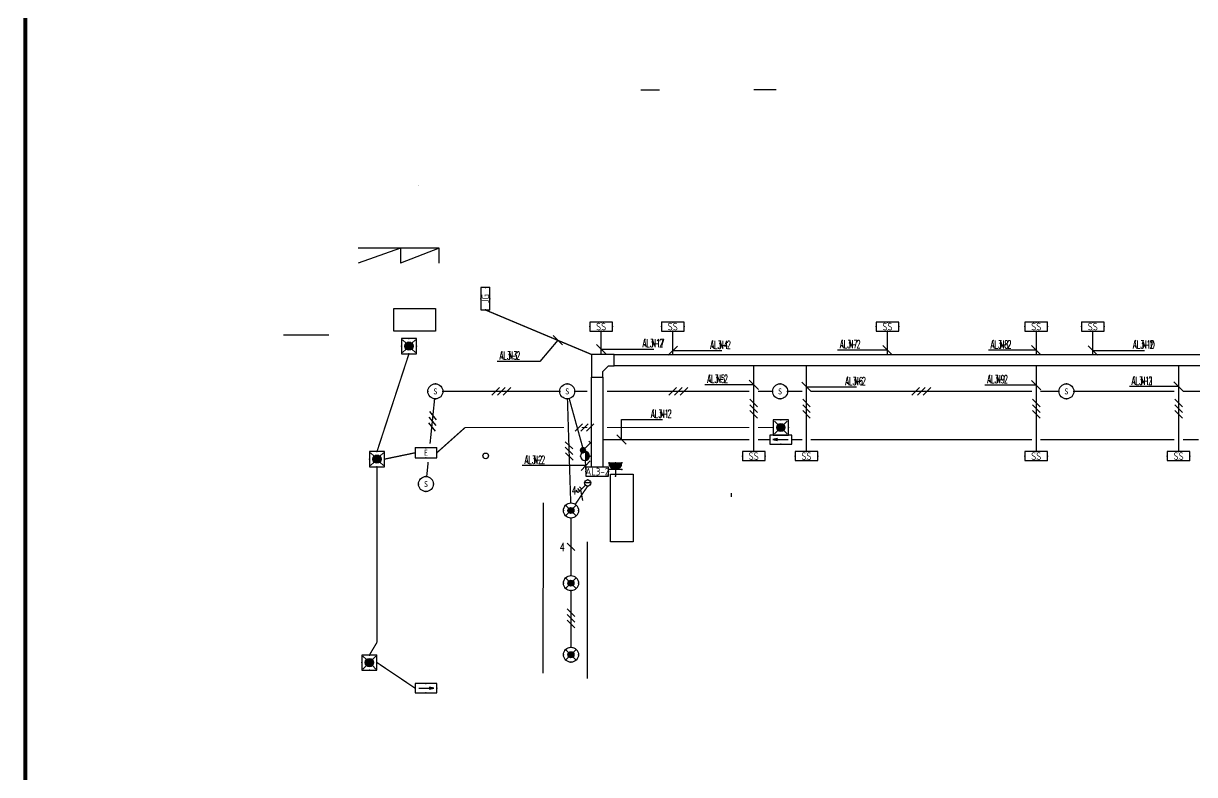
# Model space of a CAD drawing. Extents: x 552102 to 973302, y -80747 to 40012826.
# Drawn here: x 671852 to 702940, y 133938 to 153879 of the extents above; entities that cross this region are included whole.
import ezdxf
from ezdxf.enums import TextEntityAlignment as Align

# ---------------------------------------------------------------- set-up
doc = ezdxf.new("R2010")
doc.units = 0
doc.header["$LTSCALE"] = 1000
doc.header["$MEASUREMENT"] = 0
doc.linetypes.add('DASH', pattern=[0.35, 0.25, -0.1])
for name, color, linetype in [('CABLETRAY', 4, 'Continuous'), ('DIM-应急', 3, 'Continuous'), ('DIM-照明', 3, 'Continuous'), ('EQUIP-插座', 3, 'Continuous'), ('EQUIP-照明', 3, 'Continuous'), ('EQUIP-箱柜', 3, 'Continuous'), ('GROUND', 2, 'Continuous'), ('LVTRY', 6, 'Continuous'), ('PUB_TITLE', 7, 'Continuous'), ('TEL_TEXT', 7, 'Continuous'), ('WIRE-应急', 30, 'DASH'), ('WIRE-照明', 1, 'Continuous')]:
    doc.layers.add(name, color=color, linetype=linetype)
doc.styles.add('_TCH_DIM', font='TXT', dxfattribs={"width": 0.8, "height": 2.5, "bigfont": 'TJHZF'})
doc.styles.add('_TEL_DIM', font='simhei.ttf', dxfattribs={"width": 0.8, "height": 3.5})
doc.styles.get("Standard").update_dxf_attribs({"font": 'gbenor.shx', "bigfont": 'gbcbig.shx'})

# ---------------------------------------------------------------- blocks, each defined once
blk = doc.blocks.new('$equip$00002701')
for p, q in [((-0.75, 0.6), (-0.75, 0)), ((0.75, 0.6), (-0.75, 0.6)), ((-0.75, 0), (0.75, 0)), ((0.75, 0), (0.75, 0.6))]:
    blk.add_line(p, q)
at = {"const_width": 0.04}
blk.add_lwpolyline([(-0.75, 0.6), (-0.75, 0), (0.75, 0), (0.75, 0.6), (-0.75, 0.6), (-0.75, 0)], dxfattribs=at)
for p in [(-0.75, 0.3), (0, 0.6), (0, 0), (0.75, 0.3)]:
    blk.add_point(p)
at = {"color": 7}
blk.add_attdef('$TEXT$', text='', height=0.5, dxfattribs=at).set_placement((0, 0.3), align=Align.MIDDLE_CENTER)
at = {"color": 7, "style": '_TEL_DIM', "flags": 1}
for tag in ['A', 'REMARK']:
    blk.add_attdef(tag, text='', height=0.00002, dxfattribs=at).set_placement((0, 0), align=Align.MIDDLE_CENTER)
blk = doc.blocks.new('$TELECSYS$00000097')
for p, q in [((-0.2, 0.4), (-1, -0.4)), ((0.4, 0.4), (-0.4, -0.4)), ((1, 0.4), (0.2, -0.4))]:
    blk.add_line(p, q)
at = {"width": 0.8}
blk.add_attdef('N', text='', height=1, dxfattribs=at).set_placement((-0.02, 1.06), align=Align.MIDDLE)
blk = doc.blocks.new('$TelecSys$00000154')
blk.add_blockref('$TELECSYS$00000097', (0, 0))
at = {"style": '_TEL_DIM', "width": 0.7}
blk.add_attdef('N', text='', height=0.875, dxfattribs=at).set_placement((-0.02, 0.92), align=Align.MIDDLE)
blk = doc.blocks.new('$equip$00002837')
at = {"const_width": 0.05}
blk.add_lwpolyline([(0.5, 0, 1), (-0.5, 0, 1), (0.5, 0, -0.854586)], format="xyb", dxfattribs=at)
blk.add_circle((0, 0), 0.5)
for p in [(-0.5, 0), (0, 0.5), (0.5, 0), (0, -0.5)]:
    blk.add_point(p)
at = {"color": 7, "style": '_TEL_DIM'}
blk.add_attdef('$TEXT$', text='', height=0.4, dxfattribs=at).set_placement((0, 0), align=Align.MIDDLE_CENTER)
at = {"color": 7, "style": '_TEL_DIM', "flags": 1}
for tag in ['A', 'REMARK']:
    blk.add_attdef(tag, text='', height=0.00002, dxfattribs=at).set_placement((0, 0), align=Align.MIDDLE_CENTER)
blk = doc.blocks.new('$equip$00002828')
for p, q in [((0.354, 0.354), (-0.354, -0.354)), ((-0.354, 0.354), (0.354, -0.354))]:
    blk.add_line(p, q)
at = {"const_width": 0.05}
blk.add_lwpolyline([(0.5, 0, -1), (-0.5, 0, -1), (0.5, 0, 1)], format="xyb", dxfattribs=at)
for radius in [0.5, 0.2]:
    blk.add_circle((0, 0), radius)
for p in [(-0.5, 0), (0, 0.5), (0.5, 0), (0, -0.5)]:
    blk.add_point(p)
for points in [[(-0.173, 0.1), (0.173, 0.1), (-0.2, 0), (0.2, 0)], [(-0.173, -0.1), (0.173, -0.1), (-0.2, 0), (0.2, 0)], [(-0.1, 0.173), (0.1, 0.173), (-0.173, 0.1), (0.173, 0.1)], [(0, 0.2), (0, 0.2), (-0.1, 0.173), (0.1, 0.173)], [(-0.1, -0.173), (0.1, -0.173), (-0.173, -0.1), (0.173, -0.1)], [(0, -0.2), (0, -0.2), (-0.1, -0.173), (0.1, -0.173)]]:
    blk.add_solid(points)
at = {"color": 7, "style": '_TEL_DIM', "flags": 1}
for tag in ['A', 'REMARK']:
    blk.add_attdef(tag, text='', height=0.00002, dxfattribs=at).set_placement((0, 0), align=Align.MIDDLE_CENTER)
blk = doc.blocks.new('$equip$00001211')
for p, q in [((0.147, 0.356), (0.625, 0.833)), ((0.625, 0.833), (0.766, 0.692)), ((-0.208, 0.208), (0.208, 0.208)), ((0.399, 0.607), (0.54, 0.466)), ((0.512, 0.72), (0.653, 0.579))]:
    blk.add_line(p, q)
blk.add_circle((0, 0.208), 0.208)
at = {"layer": 'EQUIP-照明'}
for p in [(-0.208, 0.208), (0, 0.417), (0, 0), (0.208, 0.208)]:
    blk.add_point(p, dxfattribs=at)
at = {"layer": 'EQUIP-照明', "flags": 9}
blk.add_attdef('A', (0, 0), '', height=0.00002, dxfattribs=at)
blk = doc.blocks.new('$equip$00002604')
blk.add_hatch(color=256).paths.add_polyline_path([(0.275, 0.5, 1), (-0.274, 0.5, 1)])
for p, q in [((-0.429, 0.929), (-0.194, 0.694)), ((0.194, 0.694), (0.429, 0.929)), ((-0.429, 0.071), (-0.194, 0.306)), ((0.194, 0.306), (0.429, 0.071))]:
    blk.add_line(p, q)
at = {"const_width": 0.05}
blk.add_lwpolyline([(-0.5, 1), (-0.5, 0), (0.5, 0), (0.5, 1), (-0.5, 1), (-0.5, 0)], dxfattribs=at)
blk.add_lwpolyline([(-0.5, 1), (-0.5, 0), (0.5, 0), (0.5, 1)], close=True)
blk.add_circle((0, 0.5), 0.275)
for p in [(0, 1), (-0.5, 0.5), (0, 0), (0.5, 0.5)]:
    blk.add_point(p)
at = {"color": 7, "style": '_TEL_DIM', "flags": 1}
blk.add_attdef('A', text='', height=0.000025, dxfattribs=at).set_placement((0, 0), align=Align.MIDDLE_CENTER)
blk = doc.blocks.new('$equip$00002541')
blk.add_hatch(color=256).paths.add_polyline_path([(-0.24, 0.372), (-0.528, 0.3), (-0.24, 0.228)])
for p, q in [((-0.72, 0.6), (-0.72, 0)), ((0.72, 0.6), (-0.72, 0.6)), ((-0.72, 0), (0.72, 0)), ((-0.24, 0.372), (-0.528, 0.3)), ((-0.528, 0.3), (-0.24, 0.228)), ((-0.24, 0.372), (-0.24, 0.228)), ((0.72, 0), (0.72, 0.6))]:
    blk.add_line(p, q)
at = {"color": 7}
blk.add_line((-0.48, 0.3), (0.48, 0.3), dxfattribs=at)
at = {"const_width": 0.04}
blk.add_lwpolyline([(-0.72, 0.6), (-0.72, 0), (0.72, 0), (0.72, 0.6), (-0.72, 0.6), (-0.72, 0)], dxfattribs=at)
for p in [(-0.72, 0.3), (0, 0.6), (0, 0), (0.72, 0.3)]:
    blk.add_point(p)
at = {"color": 7, "style": '_TEL_DIM', "flags": 1}
blk.add_attdef('A', text='', height=0.00002, dxfattribs=at).set_placement((0, 0), align=Align.MIDDLE_CENTER)
blk = doc.blocks.new('$equip$00002534')
for p, q in [((-0.72, 0.66), (-0.72, 0)), ((0.72, 0.66), (-0.72, 0.66)), ((-0.72, 0), (0.72, 0)), ((0.72, 0), (0.72, 0.66))]:
    blk.add_line(p, q)
at = {"const_width": 0.05}
blk.add_lwpolyline([(-0.72, 0.66), (-0.72, 0), (0.72, 0), (0.72, 0.66), (-0.72, 0.66), (-0.72, 0)], dxfattribs=at)
for p in [(-0.72, 0.33), (0, 0.66), (0, 0), (0.72, 0.33)]:
    blk.add_point(p)
at = {"color": 7, "style": '_TEL_DIM'}
blk.add_attdef('$TEXT$', text='', height=0.4, dxfattribs=at).set_placement((0, 0.33), align=Align.MIDDLE_CENTER)
at = {"color": 7, "style": '_TEL_DIM', "flags": 1}
blk.add_attdef('A', text='', height=0.00002, dxfattribs=at).set_placement((0, 0), align=Align.MIDDLE_CENTER)
blk = doc.blocks.new('$equip$00002829')
at = {"const_width": 0.04}
blk.add_lwpolyline([(0.5, -0.01, -1.005334), (-0.5, 0, -0.989417), (0.5, 0, 0.846101)], format="xyb", dxfattribs=at)
blk.add_circle((0, 0), 0.5)
for p in [(0, 0.49), (0.5, 0), (-0.5, -0.01), (0, -0.51)]:
    blk.add_point(p)
for points in [[(0.43, -0.25), (-0.43, -0.25), (0.5, 0), (-0.5, 0)], [(0.25, -0.43), (-0.25, -0.43), (0.43, -0.25), (-0.43, -0.25)], [(0, -0.5), (0, -0.5), (0.25, -0.43), (-0.25, -0.43)]]:
    blk.add_solid(points)
at = {"color": 7, "style": '_TEL_DIM', "flags": 1}
for tag in ['A', 'REMARK']:
    blk.add_attdef(tag, text='', height=0.00002, dxfattribs=at).set_placement((0, 0), align=Align.MIDDLE_CENTER)
blk = doc.blocks.new('$equip$00001962')
for p, q in [((0.147, 0.356), (0.625, 0.833)), ((0.625, 0.833), (0.766, 0.692))]:
    blk.add_line(p, q)
blk.add_circle((0, 0.208), 0.208)
for p in [(-0.208, 0.208), (0, 0.417), (0, 0), (0.208, 0.208)]:
    blk.add_point(p)
for points in [[(-0.18, 0.313), (0.18, 0.313), (-0.208, 0.208), (0.208, 0.208)], [(-0.18, 0.104), (0.18, 0.104), (-0.208, 0.208), (0.208, 0.208)], [(-0.104, 0.389), (0.104, 0.389), (-0.18, 0.313), (0.18, 0.313)], [(-0.104, 0.028), (0.104, 0.028), (-0.18, 0.104), (0.18, 0.104)], [(0, 0.417), (0, 0.417), (-0.104, 0.389), (0.104, 0.389)], [(0, 0), (0, 0), (-0.104, 0.028), (0.104, 0.028)]]:
    blk.add_solid(points)
at = {"layer": 'TEL_TEXT', "style": '_TEL_DIM', "flags": 1}
blk.add_attdef('A', text='', height=0.00002, dxfattribs=at).set_placement((0, 0), align=Align.MIDDLE_CENTER)
blk = doc.blocks.new('$TELECSYS$00000095')
blk.add_line((0.4, 0.4), (-0.4, -0.4))
at = {"width": 0.8}
blk.add_attdef('N', text='', height=1, dxfattribs=at).set_placement((-0.02, 1.06), align=Align.MIDDLE)
blk = doc.blocks.new('$TelecSys$00000152')
blk.add_blockref('$TELECSYS$00000095', (0, 0))
at = {"style": '_TEL_DIM', "width": 0.7}
blk.add_attdef('N', text='', height=0.875, dxfattribs=at).set_placement((-0.02, 0.92), align=Align.MIDDLE)
blk = doc.blocks.new('$equip$00002540')
blk.add_hatch(color=256).paths.add_polyline_path([(0.24, 0.372), (0.24, 0.228), (0.528, 0.3)])
for p, q in [((-0.72, 0.6), (-0.72, 0)), ((0.72, 0.6), (-0.72, 0.6)), ((-0.72, 0), (0.72, 0)), ((0.24, 0.372), (0.24, 0.228)), ((0.528, 0.3), (0.24, 0.372)), ((0.24, 0.228), (0.528, 0.3)), ((0.72, 0), (0.72, 0.6))]:
    blk.add_line(p, q)
at = {"color": 7}
blk.add_line((-0.48, 0.3), (0.48, 0.3), dxfattribs=at)
at = {"const_width": 0.05}
blk.add_lwpolyline([(-0.72, 0.6), (-0.72, 0), (0.72, 0), (0.72, 0.6), (-0.72, 0.6), (-0.72, 0)], dxfattribs=at)
for p in [(-0.72, 0.3), (0, 0.6), (0, 0), (0.72, 0.3)]:
    blk.add_point(p)
at = {"color": 7, "style": '_TEL_DIM', "flags": 1}
blk.add_attdef('A', text='', height=0.00002, dxfattribs=at).set_placement((0, 0), align=Align.MIDDLE_CENTER)
blk = doc.blocks.new('$equip$00001237')
for p, q in [((-0.5, 1.05), (-0.5, 1)), ((-0.5, 1), (0.5, 1)), ((0.5, 1.05), (0.5, 1)), ((0.5, 0.5), (-0.5, 0.5)), ((0, 0.5), (0, 0))]:
    blk.add_line(p, q)
blk.add_arc((0, 1), 0.5, 180, 0)
for p in [(0, 1), (-0.5, 0.5), (0, 0), (0.5, 0.5)]:
    blk.add_point(p)
for points in [[(0.433, 0.75), (-0.433, 0.75), (0.5, 1), (-0.5, 1)], [(0.25, 0.567), (-0.25, 0.567), (0.433, 0.75), (-0.433, 0.75)], [(0, 0.5), (0, 0.5), (0.25, 0.567), (-0.25, 0.567)]]:
    blk.add_solid(points)
at = {"flags": 9}
blk.add_attdef('A', (0, 0), '', height=0.00002, dxfattribs=at)

msp = doc.modelspace()

# ---------------------------------------------------------------- linework, layer by layer
for p, q in [((688237, 152112), (688737, 152112)), ((691837, 152112), (691237, 152112)), ((682887, 147912), (680737, 147912)), ((681862, 147912), (680737, 147512)), ((681862, 147912), (681862, 147512)), ((682887, 147912), (681862, 147512)), ((682887, 147512), (682887, 147912)), ((687535, 145090), (686935, 145090)), ((686935, 145090), (686935, 144490)), ((687535, 144790), (687535, 145090)), ((687235, 144640), (687385, 144790)), ((687235, 144490), (687235, 144640)), ((687385, 144790), (687535, 144790)), ((686935, 144490), (687235, 144490)), ((685649, 136626), (685655, 141151)), ((690637, 141413), (690637, 141313)), ((686824, 136488), (686824, 140113))]:
    msp.add_line(p, q)
at = {"color": 5}
msp.add_circle((684123, 142399), 75, dxfattribs=at)
at = {"layer": 'CABLETRAY'}
for p, q in [((687535, 144790), (687535, 145090)), ((687535, 145090), (718237, 145090)), ((718237, 144790), (687535, 144790)), ((686935, 142102), (686935, 144490)), ((686935, 144490), (687235, 144490)), ((687235, 144490), (687235, 142102)), ((687235, 142102), (686935, 142102))]:
    msp.add_line(p, q, dxfattribs=at)
at = {"layer": 'DIM-应急'}
msp.add_line((687600, 142956), (687848, 142709), dxfattribs=at)
for points in [[(687724, 142832), (687724, 143362)], [(687724, 143362), (688814, 143362)]]:
    msp.add_lwpolyline(points, dxfattribs=at)
at = {"layer": 'DIM-照明'}
for p, q in [((686159, 145343), (685911, 145591)), ((687310, 145110), (687063, 145358)), ((689210, 145315), (688963, 145068)), ((694910, 145085), (694663, 145333)), ((698860, 145080), (698613, 145327)), ((700360, 145075), (700113, 145322)), ((691360, 144162), (691113, 144410)), ((692760, 144104), (692513, 144352)), ((698860, 144155), (698613, 144402)), ((702640, 144115), (702392, 144363)), ((686658, 142010), (686892, 142270))]:
    msp.add_line(p, q, dxfattribs=at)
for points in [[(686035, 145467), (685559, 144903)], [(687187, 145234), (687379, 145234)], [(687379, 145234), (688589, 145234)], [(689087, 145192), (689257, 145192)], [(689257, 145192), (690387, 145192)], [(694592, 145209), (693462, 145209)], [(694787, 145209), (694592, 145209)], [(698598, 145203), (697468, 145203)], [(698737, 145203), (698598, 145203)], [(700237, 145199), (700419, 145199)], [(700419, 145199), (701609, 145199)], [(685559, 144903), (684429, 144903)], [(691074, 144286), (689944, 144286)], [(691237, 144286), (691074, 144286)], [(698504, 144279), (697374, 144279)], [(698737, 144279), (698504, 144279)], [(692637, 144228), (692839, 144228)], [(692839, 144228), (693969, 144228)], [(702379, 144239), (701209, 144239)], [(702516, 144239), (702379, 144239)], [(686223, 142140), (685093, 142140)], [(686775, 142140), (686223, 142140)]]:
    msp.add_lwpolyline(points, dxfattribs=at)
at = {"layer": 'GROUND'}
msp.add_line((678757, 145612), (679957, 145612), dxfattribs=at)
at = {"layer": 'LVTRY'}
for points in [[(682787, 145712), (681687, 145712), (681687, 146312), (682787, 146312)], [(688037, 141913), (688037, 140113), (687437, 140113), (687437, 141913)]]:
    msp.add_lwpolyline(points, close=True, dxfattribs=at)
at = {"layer": 'PUB_TITLE', "color": 1, "const_width": 100}
msp.add_lwpolyline([(671902, 116222), (729302, 116222), (729302, 196822), (671902, 196822)], close=True, dxfattribs=at)
at = {"layer": 'WIRE-应急', "linetype": 'DASH', "const_width": 35}
for points in [[(681237, 142512), (682087, 145112)], [(682825, 142480), (683577, 143152)], [(683577, 143152), (686204, 143152)], [(686429, 143152), (686435, 143152)], [(686668, 143152), (686822, 143152)], [(687347, 143152), (691124, 143152)], [(691349, 143152), (691757, 143152)], [(687235, 142832), (691124, 142832)], [(691349, 142832), (691669, 142832)], [(692245, 142832), (692524, 142832)], [(692749, 142832), (698624, 142832)], [(698849, 142832), (702404, 142832)], [(702629, 142832), (703046, 142832)], [(681437, 142312), (682249, 142480)], [(681237, 137449), (681237, 142112)], [(681037, 137112), (681237, 137449)], [(682249, 136232), (681237, 136912)]]:
    msp.add_lwpolyline(points, dxfattribs=at)
at = {"layer": 'WIRE-照明', "linetype": 'Continuous', "const_width": 35}
for points in [[(686935, 145090), (684117, 146272)], [(687187, 145090), (687187, 145712)], [(689087, 145090), (689087, 145712)], [(694787, 145090), (694787, 145712)], [(698737, 145090), (698737, 145712)], [(700237, 145090), (700237, 145712)], [(691237, 142512), (691237, 144790)], [(692637, 142512), (692637, 144790)], [(698737, 142512), (698737, 144790)], [(702516, 142512), (702516, 144790)], [(686087, 144111), (682987, 144111)], [(686729, 142511), (686340, 143918)], [(686822, 144111), (686487, 144111)], [(691124, 144111), (687347, 144111)], [(691737, 144111), (691349, 144111)], [(692137, 144111), (692524, 144111)], [(692749, 144111), (698624, 144111)], [(698849, 144111), (699337, 144111)], [(702404, 144111), (699737, 144111)], [(706224, 144111), (702629, 144111)], [(682646, 142725), (682767, 143912)], [(686380, 141147), (686293, 143911)], [(682557, 141851), (682596, 142236)], [(686784, 141982), (686768, 142275)], [(686500, 141112), (686831, 141596)], [(686387, 139219), (686387, 140748)], [(686387, 137320), (686387, 138848)]]:
    msp.add_lwpolyline(points, dxfattribs=at)

# ---------------------------------------------------------------- block references
at = {"layer": 'DIM-应急', "xscale": 249.9999999999999, "yscale": 250, "zscale": 250, "rotation": 1.750909765287269e-05}
msp.add_blockref('$TelecSys$00000154', (686745, 143152), dxfattribs=at)
at = {"layer": 'DIM-照明', "yscale": 250, "zscale": 250}
for p, xscale, rotation in [((684537, 144111), 250.0000000000001, 179.9969129426499), ((689236, 144111), 250, 179.9999982331468), ((695687, 144111), 250, 0.0003493576240070001), ((691237, 143651), 250, 90), ((692637, 143651), 250, 90), ((698737, 143651), 250, 90), ((702516, 143651), 250, 90), ((682706, 143318), 250.0000000000001, 84.18220657110912), ((686337, 142529), 250.0000000000001, 91.8094206394987), ((686387, 138084), 250, 90.00000068324292)]:
    msp.add_blockref('$TelecSys$00000154', p, dxfattribs=dict(at, xscale=xscale, rotation=rotation))
at = {"layer": 'DIM-照明'}
ref = msp.add_blockref('$TelecSys$00000152', (686665, 141354), dxfattribs=dict(at, xscale=250, yscale=250, zscale=250, rotation=55.55868368973521))
ref.add_attrib('N', '4', dxfattribs={"layer": '0', "color": 7, "height": 219, "style": '_TCH_DIM', "width": 0.7}).set_placement((686473, 141482), align=Align.MIDDLE)
ref = msp.add_blockref('$TelecSys$00000152', (686387, 139983), dxfattribs=dict(at, xscale=249.9999999999999, yscale=250, zscale=250, rotation=90.00000068324292))
ref.add_attrib('N', '4', dxfattribs={"layer": '0', "color": 7, "height": 219, "style": '_TCH_DIM', "width": 0.7}).set_placement((686156, 139980), align=Align.MIDDLE)
at = {"layer": 'EQUIP-插座', "xscale": 350, "yscale": 350, "zscale": 350, "rotation": 359.9999995150065}
msp.add_blockref('$equip$00001237', (687566, 141862), dxfattribs=at)
at = {"layer": 'EQUIP-照明'}
for name, p, xscale, yscale, zscale, rotation in [('$equip$00002604', (682087, 145512), 400, 400, 400, 180.0000000650068), ('$equip$00001962', (686637, 142548), -320, 320, 320, 270), ('$equip$00002604', (681237, 142512), 400, 400, 400, 180.0000000521303), ('$equip$00002829', (686761, 142395), -240, 240, 240, 90), ('$equip$00001211', (686831, 141762), 400, 400, 400, 179.9999995150076), ('$equip$00002604', (681037, 137112), 400, 400, 400, 180.0000000521303)]:
    msp.add_blockref(name, p, dxfattribs=dict(at, xscale=xscale, yscale=yscale, zscale=zscale, rotation=rotation))
at = {"layer": 'EQUIP-照明', "xscale": 400, "yscale": 400, "zscale": 400}
for p in [(682787, 144111), (686287, 144111), (691937, 144111), (699537, 144111), (682537, 141652)]:
    msp.add_blockref('$equip$00002837', p, dxfattribs=at).add_auto_attribs({'$TEXT$': 'S'})
for name, p in [('$equip$00002604', (691957, 142952)), ('$equip$00002541', (691957, 142712)), ('$equip$00002828', (686387, 140948)), ('$equip$00002828', (686387, 139019)), ('$equip$00002828', (686387, 137120)), ('$equip$00002540', (682537, 136112))]:
    msp.add_blockref(name, p, dxfattribs=at)
at = {"layer": 'EQUIP-照明'}
ref = msp.add_blockref('$equip$00002534', (682537, 142612), dxfattribs=dict(at, xscale=400, yscale=400, zscale=400, rotation=180.0000000521303))
ref.add_attrib('$TEXT$', 'E', dxfattribs={"layer": '0', "color": 7, "height": 160, "style": '_TEL_DIM'}).set_placement((682537, 142480), align=Align.MIDDLE_CENTER)
at = {"layer": 'EQUIP-箱柜', "xscale": 400, "yscale": 400, "zscale": 400, "rotation": 90}
msp.add_blockref('$equip$00002701', (684237, 146572), dxfattribs=at).add_auto_attribs({'$TEXT$': 'JG'})
at = {"layer": 'EQUIP-箱柜', "xscale": 400, "yscale": 400, "zscale": 400}
for p in [(687187, 145712), (689087, 145712), (694787, 145712), (698737, 145712), (700237, 145712), (691237, 142272), (692637, 142272), (698737, 142272), (702516, 142272)]:
    msp.add_blockref('$equip$00002701', p, dxfattribs=at).add_auto_attribs({'$TEXT$': 'SS'})
at = {"layer": 'EQUIP-箱柜'}
ref = msp.add_blockref('$equip$00002701', (687084, 142102), dxfattribs=dict(at, xscale=400.0000000000002, yscale=400, zscale=400, rotation=180.0000005613885))
ref.add_attrib('$TEXT$', 'AL3-2', dxfattribs={"layer": '0', "color": 7, "height": 200}).set_placement((687084, 141982), align=Align.MIDDLE_CENTER)

# ---------------------------------------------------------------- texts
at = {"insert": (682338, 149587), "char_height": 3.5, "width": 18.48, "attachment_point": 1, "style": '_TEL_DIM'}
msp.add_mtext('17.98平米', dxfattribs=at)
at = {"layer": 'DIM-应急', "color": 7, "style": '_TCH_DIM'}
for s, height, width, p in [('AL3-2', 212.5, 0.564706, (688512, 143412)), ('：', 250, 0.8, (688512, 143412)), ('N1', 212.5, 0.564706, (688752, 143412))]:
    msp.add_text(s, height=height, dxfattribs=dict(at, width=width)).set_placement(p)
at = {"layer": 'DIM-照明', "color": 7, "style": '_TCH_DIM'}
for s, height, width, p in [('AL3-2', 212.5, 0.564706, (688287, 145284)), ('：', 250, 0.8, (688287, 145284)), ('N17', 212.5, 0.564706, (688527, 145284)), ('AL3-2', 212.5, 0.564706, (690084, 145242)), ('：', 250, 0.8, (690084, 145242)), ('N4', 212.5, 0.564706, (690324, 145242)), ('AL3-2', 212.5, 0.564706, (693525, 145259)), ('：', 250, 0.8, (693525, 145259)), ('N7', 212.5, 0.564706, (693765, 145259)), ('AL3-2', 212.5, 0.564706, (697530, 145253)), ('：', 250, 0.8, (697530, 145253)), ('N8', 212.5, 0.564706, (697770, 145253)), ('AL3-2', 212.5, 0.564706, (701307, 145249)), ('：', 250, 0.8, (701307, 145249)), ('N10', 212.5, 0.564706, (701547, 145249)), ('AL3-2', 212.5, 0.564706, (684492, 144953)), ('：', 250, 0.8, (684492, 144953)), ('N3', 212.5, 0.564706, (684732, 144953)), ('AL3-2', 212.5, 0.564706, (690006, 144336)), ('：', 250, 0.8, (690006, 144336)), ('N5', 212.5, 0.564706, (690246, 144336)), ('AL3-2', 212.5, 0.564706, (693667, 144278)), ('：', 250, 0.8, (693667, 144278)), ('N6', 212.5, 0.564706, (693907, 144278)), ('AL3-2', 212.5, 0.564706, (697436, 144329)), ('：', 250, 0.8, (697436, 144329)), ('N9', 212.5, 0.564706, (697676, 144329)), ('AL3-2', 212.5, 0.564706, (701272, 144289)), ('：', 250, 0.8, (701272, 144289)), ('N11', 212.5, 0.564706, (701512, 144289)), ('AL3-2', 212.5, 0.564706, (685155, 142190)), ('：', 250, 0.8, (685155, 142190)), ('N2', 212.5, 0.564706, (685395, 142190))]:
    msp.add_text(s, height=height, dxfattribs=dict(at, width=width)).set_placement(p)

doc.saveas('drawing.dxf')
